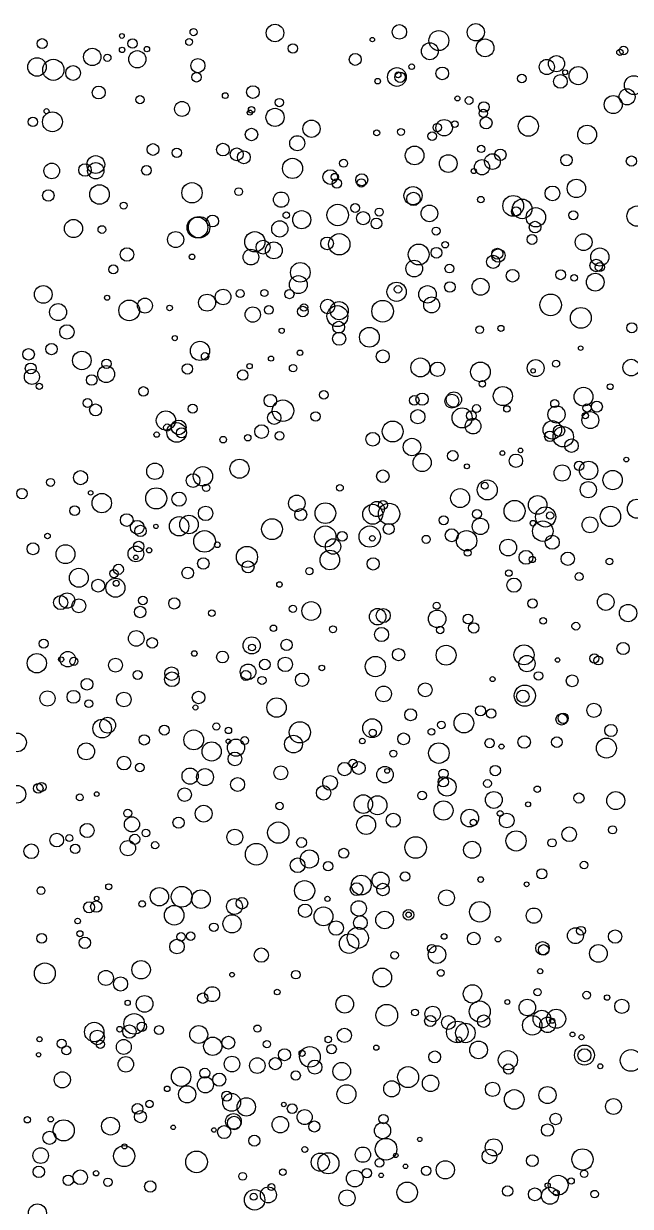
# Model space of a CAD drawing. Extents: x -296 to 296, y -196 to 196.
# Drawn here: x -101.5 to -59.8, y 114 to 195.3 of the extents above; entities that cross this region are included whole.
import ezdxf

# ---------------------------------------------------------------- set-up
doc = ezdxf.new("R2010")
doc.units = 0

msp = doc.modelspace()

# ---------------------------------------------------------------- linework, layer by layer
at = {"layer": 'VIA'}
for centre, radius in [((-84.1933, 194.6188), 0.6024), ((-75.6544, 194.6914), 0.4978), ((-70.4008, 194.664), 0.5934), ((-100.2, 193.8861), 0.3427), ((-94.7157, 194.4118), 0.1649), ((-93.9844, 193.8873), 0.3194), ((-90.1006, 194.001), 0.2352), ((-89.795, 194.6733), 0.2426), ((-77.5076, 194.1632), 0.1533), ((-72.9388, 194.0965), 0.6863), ((-69.7647, 193.593), 0.6113), ((-96.7539, 192.9714), 0.5939), ((-94.7027, 193.454), 0.1863), ((-93.6616, 192.8126), 0.5901), ((-92.9993, 193.5089), 0.1865), ((-82.966, 193.5557), 0.3231), ((-73.5596, 193.3603), 0.5828), ((-60.497, 193.2856), 0.2204), ((-60.2438, 193.4168), 0.2957), ((-100.5487, 192.284), 0.6374), ((-99.4298, 192.087), 0.7281), ((-95.7161, 192.9143), 0.2476), ((-89.4958, 192.3764), 0.4861), ((-78.6818, 192.8042), 0.4139), ((-65.5191, 192.2821), 0.5219), ((-64.8571, 192.5086), 0.5531), ((-98.0697, 191.8648), 0.5085), ((-89.5916, 191.58), 0.3296), ((-75.8215, 191.5925), 0.6438), ((-75.6085, 191.5737), 0.3553), ((-75.7457, 191.7417), 0.1991), ((-74.8029, 192.2977), 0.1921), ((-72.7025, 191.8368), 0.4346), ((-67.2452, 191.4897), 0.297), ((-64.5887, 191.2873), 0.4708), ((-64.263, 191.9171), 0.1687), ((-63.3659, 191.6878), 0.623), ((-96.3097, 190.5274), 0.444), ((-85.7145, 190.5585), 0.4308), ((-77.1404, 191.305), 0.191), ((-59.5414, 191.0346), 0.6482), ((-93.4768, 190.0419), 0.2808), ((-87.6159, 190.3143), 0.2), ((-83.8998, 189.8376), 0.2845), ((-71.6663, 190.1205), 0.1727), ((-70.859, 189.9801), 0.2652), ((-60.9568, 189.7009), 0.619), ((-60.0077, 190.2326), 0.5507), ((-99.8951, 189.2462), 0.1732), ((-90.5847, 189.3988), 0.5149), ((-85.9361, 189.1469), 0.1731), ((-85.8092, 189.3375), 0.2207), ((-84.1947, 188.8218), 0.623), ((-69.8475, 189.535), 0.3616), ((-69.8825, 189.0959), 0.2794), ((-100.8293, 188.5064), 0.3225), ((-99.4905, 188.5164), 0.6832), ((-81.6913, 188.0408), 0.5919), ((-72.5758, 188.1094), 0.5638), ((-71.8348, 188.3557), 0.2283), ((-69.6963, 188.4392), 0.4137), ((-66.7912, 188.2175), 0.6905), ((-85.8116, 187.6481), 0.4307), ((-77.2074, 187.7587), 0.2075), ((-75.5465, 187.8234), 0.2403), ((-73.3982, 187.5334), 0.2971), ((-73.0525, 188.1207), 0.2857), ((-62.7508, 187.6358), 0.6506), ((-92.579, 186.6144), 0.4018), ((-87.7733, 186.6068), 0.4348), ((-82.6691, 187.0458), 0.5167), ((-74.6069, 186.2051), 0.6407), ((-70.0364, 186.6533), 0.2507), ((-96.5127, 185.5801), 0.6121), ((-90.9484, 186.3906), 0.3248), ((-86.8293, 186.2834), 0.4463), ((-86.3372, 186.0792), 0.4426), ((-82.9931, 185.3168), 0.6918), ((-72.2959, 185.6503), 0.6085), ((-69.2587, 185.7846), 0.5425), ((-68.7174, 186.2511), 0.3928), ((-64.172, 185.8866), 0.392), ((-59.7098, 185.8217), 0.3506), ((-99.5378, 185.1474), 0.5357), ((-97.2505, 185.2043), 0.4256), ((-96.5116, 185.1554), 0.5586), ((-93.0292, 185.1797), 0.3317), ((-80.4057, 184.7211), 0.5036), ((-79.4864, 185.6689), 0.2733), ((-70.5391, 185.1321), 0.1767), ((-69.9756, 185.3964), 0.5211), ((-80.0923, 184.7247), 0.2508), ((-79.9493, 184.2826), 0.3258), ((-78.24, 184.5331), 0.4102), ((-78.2679, 184.3198), 0.2865), ((-63.4917, 183.9415), 0.6329), ((-99.7751, 183.4591), 0.3945), ((-96.2558, 183.5279), 0.6709), ((-89.9014, 183.6411), 0.6981), ((-86.695, 183.7213), 0.2645), ((-83.7786, 183.1711), 0.5244), ((-74.7136, 183.4484), 0.6238), ((-74.685, 183.2221), 0.4567), ((-65.1327, 183.5994), 0.5081), ((-94.5922, 182.7583), 0.2339), ((-79.8882, 182.1163), 0.7403), ((-78.6914, 182.5985), 0.3004), ((-73.5908, 182.2275), 0.5738), ((-70.0586, 183.1724), 0.2208), ((-67.8292, 182.7425), 0.7144), ((-67.2162, 182.5331), 0.6743), ((-89.5266, 181.2586), 0.7143), ((-89.412, 181.2777), 0.7391), ((-88.4876, 181.7014), 0.4078), ((-83.4198, 182.1109), 0.2238), ((-82.3617, 181.7915), 0.6227), ((-78.1435, 181.8965), 0.4508), ((-77.0412, 182.3171), 0.2768), ((-67.6347, 182.3566), 0.319), ((-66.2728, 181.9597), 0.6658), ((-63.6981, 182.102), 0.3109), ((-59.3213, 182.0416), 0.6975), ((-98.044, 181.1887), 0.6213), ((-96.0954, 181.1189), 0.2638), ((-83.8693, 181.161), 0.5562), ((-77.2292, 181.5344), 0.3722), ((-73.13, 181.015), 0.2751), ((-66.3293, 181.2831), 0.3987), ((-91.026, 180.4292), 0.5528), ((-85.5841, 180.2751), 0.697), ((-85.0187, 179.91), 0.4798), ((-80.618, 180.1624), 0.4375), ((-79.7796, 180.1057), 0.7317), ((-66.5406, 180.4375), 0.3428), ((-62.9936, 180.2499), 0.5776), ((-94.3685, 179.4027), 0.4661), ((-85.8516, 179.2227), 0.5393), ((-84.278, 179.6864), 0.5791), ((-74.3261, 179.4034), 0.7136), ((-73.1049, 179.5238), 0.3715), ((-72.5111, 180.0767), 0.2258), ((-68.8532, 179.3331), 0.4594), ((-68.9206, 179.4547), 0.3744), ((-61.879, 179.2278), 0.6225), ((-89.895, 179.2443), 0.1904), ((-82.4594, 178.1764), 0.6747), ((-74.6337, 178.436), 0.5746), ((-72.2129, 178.4394), 0.3055), ((-69.2083, 178.8995), 0.4541), ((-62.1247, 178.6479), 0.4323), ((-61.8789, 178.5382), 0.3118), ((-95.3116, 178.377), 0.3079), ((-82.5922, 177.3355), 0.615), ((-67.8778, 177.949), 0.4339), ((-64.5652, 178.0124), 0.3374), ((-63.6461, 177.8008), 0.2312), ((-62.1957, 177.5047), 0.6108), ((-100.1206, 176.6651), 0.6103), ((-75.8436, 176.8427), 0.6611), ((-75.7459, 177.0096), 0.256), ((-73.7203, 176.6645), 0.6003), ((-72.1809, 177.174), 0.3604), ((-70.0729, 177.1889), 0.5813), ((-95.7348, 176.4359), 0.1764), ((-94.2168, 175.5635), 0.7129), ((-93.1386, 175.8912), 0.5131), ((-88.8675, 176.0976), 0.5824), ((-87.7661, 176.4882), 0.5339), ((-86.5913, 176.7179), 0.2719), ((-84.924, 176.7584), 0.2435), ((-83.2034, 176.6805), 0.3109), ((-80.581, 175.8342), 0.4943), ((-76.8033, 175.5101), 0.745), ((-73.4365, 175.9399), 0.5469), ((-65.2557, 175.9434), 0.7415), ((-99.1046, 175.446), 0.5858), ((-91.4418, 175.7355), 0.192), ((-85.7246, 175.2755), 0.5231), ((-84.6182, 175.5967), 0.3016), ((-82.2864, 175.4842), 0.3625), ((-82.2064, 175.7689), 0.2529), ((-79.9109, 175.1722), 0.7199), ((-79.7925, 175.5466), 0.6252), ((-63.183, 175.0493), 0.7149), ((-79.8206, 174.4088), 0.4083), ((-59.6797, 174.3716), 0.3425), ((-98.4988, 174.0864), 0.4938), ((-91.086, 173.6605), 0.1747), ((-83.7369, 174.1661), 0.1791), ((-79.7951, 173.6223), 0.4525), ((-77.7131, 173.7189), 0.6814), ((-70.1359, 174.2327), 0.2609), ((-68.6734, 174.3279), 0.2086), ((-99.5533, 172.9121), 0.3889), ((-89.3545, 172.7844), 0.66), ((-63.1976, 172.9687), 0.1567), ((-101.1309, 172.5478), 0.3965), ((-97.47, 172.1293), 0.6362), ((-95.7755, 171.8983), 0.3289), ((-89.003, 172.4079), 0.2568), ((-84.4725, 172.2515), 0.1749), ((-82.4806, 172.6568), 0.1874), ((-76.7925, 172.4081), 0.4483), ((-74.2102, 171.6468), 0.6505), ((-59.7216, 171.6379), 0.5698), ((-100.901, 171.002), 0.5167), ((-100.9828, 171.5816), 0.3706), ((-95.7974, 171.191), 0.5787), ((-90.2188, 171.5435), 0.3525), ((-86.4156, 171.1226), 0.358), ((-85.9481, 171.7349), 0.1846), ((-82.9548, 171.5989), 0.2568), ((-73.0251, 171.518), 0.4971), ((-70.083, 171.3408), 0.677), ((-66.2871, 171.6035), 0.58), ((-66.4638, 171.4169), 0.1518), ((-64.8824, 171.9015), 0.2421), ((-96.7925, 170.7836), 0.3643), ((-69.9517, 170.5224), 0.2212), ((-100.3942, 170.3548), 0.2114), ((-93.2354, 170.0025), 0.3251), ((-84.519, 169.3673), 0.4299), ((-80.8471, 169.7647), 0.2912), ((-74.0925, 169.4675), 0.4215), ((-72.0462, 169.3298), 0.4762), ((-71.9075, 169.4419), 0.5268), ((-68.5395, 169.6819), 0.6578), ((-63.0017, 169.6346), 0.6478), ((-61.1648, 170.3257), 0.1996), ((-97.0764, 169.2044), 0.3033), ((-96.5215, 168.7281), 0.4122), ((-89.8547, 168.8149), 0.3122), ((-83.6505, 168.6747), 0.7406), ((-74.629, 169.3864), 0.3262), ((-70.3533, 168.8188), 0.2746), ((-68.2677, 168.8009), 0.2188), ((-64.855, 168.4168), 0.5927), ((-64.9813, 169.1658), 0.2756), ((-62.7623, 168.8595), 0.278), ((-62.083, 168.9532), 0.3764), ((-91.6953, 168.0034), 0.6625), ((-84.2493, 168.1912), 0.4593), ((-81.4128, 168.2808), 0.3219), ((-74.3861, 168.262), 0.489), ((-71.3413, 168.1824), 0.6908), ((-70.5899, 167.6153), 0.536), ((-70.703, 168.331), 0.3335), ((-62.5315, 168.0334), 0.5833), ((-62.878, 168.3406), 0.2135), ((-91.6035, 167.52), 0.2452), ((-90.9518, 167.1805), 0.6746), ((-90.813, 167.5274), 0.5078), ((-90.6179, 167.1567), 0.3496), ((-85.1189, 167.2395), 0.4702), ((-76.1119, 167.2498), 0.7187), ((-65.1439, 167.3618), 0.6326), ((-64.3897, 166.885), 0.7012), ((-64.6759, 167.2995), 0.3858), ((-92.3305, 167.0356), 0.1872), ((-87.7631, 166.6888), 0.2259), ((-86.0716, 166.8223), 0.2232), ((-83.8819, 166.9471), 0.3009), ((-77.4812, 166.7163), 0.4655), ((-74.7852, 166.1789), 0.6007), ((-65.3144, 166.916), 0.3605), ((-63.8249, 166.2699), 0.4641), ((-74.0847, 165.1158), 0.6255), ((-71.9843, 165.5795), 0.3612), ((-68.568, 165.7705), 0.1611), ((-67.6446, 165.2396), 0.4621), ((-67.3307, 165.9479), 0.1571), ((-92.4511, 164.5171), 0.5638), ((-86.6358, 164.6939), 0.655), ((-71.0099, 164.855), 0.1719), ((-64.4666, 164.4018), 0.5569), ((-63.3053, 164.8847), 0.3256), ((-62.6528, 164.5753), 0.6294), ((-60.0595, 165.3196), 0.164), ((-97.5554, 164.0781), 0.4819), ((-89.8222, 163.8815), 0.4686), ((-89.151, 164.1741), 0.6619), ((-76.7908, 164.1777), 0.4324), ((-61.0001, 163.9144), 0.664), ((-101.5835, 162.9822), 0.3581), ((-99.6161, 163.7493), 0.2728), ((-92.3592, 162.6544), 0.7253), ((-88.9335, 163.3813), 0.2525), ((-79.7418, 163.3794), 0.2343), ((-71.4761, 162.6737), 0.6531), ((-69.6146, 163.2379), 0.6853), ((-69.7837, 163.5269), 0.2355), ((-62.6723, 163.2536), 0.5548), ((-96.8686, 163.0333), 0.1549), ((-96.1, 162.3335), 0.6672), ((-90.7873, 162.6032), 0.4882), ((-82.7011, 162.3102), 0.566), ((-76.7738, 162.1959), 0.3131), ((-67.7371, 161.7901), 0.7237), ((-66.1507, 162.2054), 0.6409), ((-59.3308, 161.9463), 0.6526), ((-97.9674, 161.8086), 0.3335), ((-88.9665, 161.6232), 0.498), ((-82.4329, 161.5437), 0.4117), ((-80.7355, 161.6378), 0.7104), ((-77.484, 161.5637), 0.685), ((-77.2024, 161.9232), 0.5213), ((-76.3582, 161.5925), 0.7343), ((-70.3209, 161.5817), 0.3165), ((-65.6066, 161.3829), 0.6934), ((-65.2977, 161.471), 0.2508), ((-61.1485, 161.4175), 0.6995), ((-94.3846, 161.1656), 0.4317), ((-93.6665, 160.6743), 0.4716), ((-92.3833, 160.7275), 0.1503), ((-90.7881, 160.7391), 0.6644), ((-90.1078, 160.8629), 0.6373), ((-84.4005, 160.5416), 0.7144), ((-76.383, 160.56), 0.378), ((-72.6125, 161.1544), 0.3088), ((-70.0838, 160.7314), 0.5605), ((-66.4672, 160.9521), 0.1944), ((-65.8006, 160.4045), 0.7048), ((-62.5548, 160.8394), 0.5431), ((-99.8296, 160.0699), 0.1883), ((-93.4395, 160.4175), 0.3896), ((-89.0402, 159.7002), 0.7424), ((-80.7424, 160.0329), 0.7306), ((-79.5815, 160.046), 0.3341), ((-77.688, 160.0344), 0.7318), ((-77.5138, 159.9109), 0.1912), ((-73.8066, 159.8379), 0.2788), ((-72.0534, 160.1239), 0.4422), ((-71.0328, 159.7449), 0.7008), ((-65.1479, 159.6404), 0.4806), ((-100.825, 159.1927), 0.4087), ((-98.5937, 158.823), 0.6513), ((-93.7589, 158.8389), 0.5371), ((-93.5651, 159.3476), 0.3605), ((-92.8468, 159.0912), 0.183), ((-88.1646, 159.4682), 0.1943), ((-86.1256, 158.635), 0.7253), ((-80.2083, 159.3491), 0.5291), ((-68.178, 159.2771), 0.5771), ((-93.759, 158.6041), 0.1545), ((-89.1229, 158.1808), 0.3899), ((-80.4292, 158.4223), 0.6739), ((-77.4543, 158.1542), 0.4219), ((-70.9658, 158.9186), 0.238), ((-66.9527, 158.6085), 0.4769), ((-66.5231, 158.4565), 0.2152), ((-64.0794, 158.5078), 0.4601), ((-61.223, 158.32), 0.2308), ((-97.6756, 157.202), 0.6494), ((-95.2673, 157.4887), 0.2854), ((-94.9592, 157.7815), 0.351), ((-90.1966, 157.5338), 0.3968), ((-86.0471, 157.9501), 0.4108), ((-81.8342, 157.6546), 0.2466), ((-68.1325, 157.5236), 0.2187), ((-96.3467, 156.6611), 0.4455), ((-95.1621, 156.5172), 0.6549), ((-95.1099, 156.8235), 0.2043), ((-83.8916, 156.7414), 0.1875), ((-67.7809, 156.6924), 0.4875), ((-63.3056, 157.2838), 0.2714), ((-98.9243, 155.504), 0.4838), ((-98.4858, 155.638), 0.5296), ((-61.4729, 155.5357), 0.5736), ((-97.6782, 155.2777), 0.4767), ((-93.4621, 154.8527), 0.3905), ((-93.2742, 155.6354), 0.2951), ((-91.1157, 155.4416), 0.3885), ((-82.968, 155.0662), 0.2498), ((-81.7123, 154.9211), 0.6421), ((-73.086, 155.2842), 0.2411), ((-66.5026, 155.4357), 0.3179), ((-59.937, 154.7804), 0.5971), ((-88.5448, 154.7739), 0.225), ((-77.1464, 154.5291), 0.569), ((-76.7595, 154.6068), 0.4853), ((-73.057, 154.3833), 0.6005), ((-70.9358, 154.3648), 0.3361), ((-65.7776, 154.2457), 0.2231), ((-93.732, 153.0354), 0.536), ((-84.305, 153.7371), 0.2167), ((-80.2132, 153.6665), 0.2344), ((-76.878, 153.3079), 0.4867), ((-72.8458, 153.6147), 0.2525), ((-70.5416, 153.7587), 0.355), ((-63.5249, 153.8786), 0.2681), ((-100.0938, 152.6813), 0.3129), ((-92.6378, 152.7304), 0.3637), ((-85.801, 152.5583), 0.5879), ((-83.4007, 152.5892), 0.3909), ((-60.283, 152.3441), 0.422), ((-100.5627, 151.3343), 0.664), ((-98.4396, 151.6108), 0.5311), ((-89.7412, 152.0029), 0.1875), ((-87.805, 151.7617), 0.4073), ((-85.7769, 152.4164), 0.231), ((-75.7033, 151.9234), 0.4208), ((-72.4436, 151.8852), 0.6831), ((-67.0887, 151.9103), 0.6889), ((-62.255, 151.6613), 0.3176), ((-98.8957, 151.5946), 0.1809), ((-98.0241, 151.4621), 0.2803), ((-95.1627, 151.205), 0.478), ((-91.3076, 150.6205), 0.4676), ((-86.0494, 150.7437), 0.5356), ((-84.8945, 151.2508), 0.3656), ((-83.4918, 151.2537), 0.4961), ((-80.979, 151.0086), 0.1924), ((-77.3023, 151.1017), 0.6982), ((-66.8866, 151.3106), 0.5613), ((-64.7858, 151.5544), 0.1517), ((-61.9818, 151.5151), 0.3009), ((-97.1187, 149.8896), 0.401), ((-93.6314, 150.5341), 0.3117), ((-91.2769, 150.2345), 0.5041), ((-86.1996, 150.4903), 0.3368), ((-85.0923, 150.152), 0.2791), ((-82.3425, 150.2009), 0.458), ((-69.2479, 150.2401), 0.1717), ((-66.087, 150.4596), 0.2927), ((-63.7763, 150.1246), 0.4059), ((-98.0425, 149.0262), 0.4415), ((-76.7337, 149.2278), 0.5377), ((-73.877, 149.5098), 0.4736), ((-67.033, 149.1087), 0.7284), ((-67.1699, 149.0569), 0.4268), ((-99.833, 148.9155), 0.5203), ((-96.9891, 148.5563), 0.2681), ((-94.5808, 148.843), 0.5042), ((-89.4503, 148.9804), 0.4328), ((-84.089, 148.2916), 0.6666), ((-89.6637, 148.2944), 0.1734), ((-74.8771, 147.7925), 0.411), ((-71.2209, 147.2235), 0.6783), ((-70.084, 148.0682), 0.3493), ((-69.3425, 147.8747), 0.323), ((-64.506, 147.4811), 0.3926), ((-64.3969, 147.5545), 0.3531), ((-62.2869, 148.0993), 0.4883), ((-96.0737, 146.8451), 0.6428), ((-95.6963, 147.0764), 0.5423), ((-91.805, 146.7413), 0.3433), ((-88.2304, 146.9868), 0.2471), ((-82.4898, 146.5897), 0.7294), ((-77.5257, 146.8715), 0.649), ((-72.7628, 147.0935), 0.26), ((-61.1122, 146.7149), 0.4224), ((-101.92, 145.8949), 0.6393), ((-93.1785, 146.0724), 0.3549), ((-89.7824, 146.071), 0.6815), ((-87.3985, 146.7195), 0.2199), ((-86.2809, 146.0227), 0.2708), ((-82.9278, 145.7811), 0.6102), ((-77.4858, 146.5516), 0.2476), ((-75.3626, 146.1385), 0.4041), ((-73.4537, 146.6236), 0.2307), ((-67.0747, 145.9203), 0.4277), ((-64.8323, 145.9117), 0.3641), ((-97.1759, 145.28), 0.5782), ((-88.554, 145.2729), 0.6594), ((-87.4004, 145.9697), 0.1603), ((-86.8797, 145.5391), 0.5895), ((-78.2009, 145.9887), 0.1925), ((-72.9364, 145.1631), 0.706), ((-69.455, 145.8469), 0.3153), ((-68.6364, 145.6129), 0.1735), ((-61.4273, 145.5067), 0.6876), ((-94.5735, 144.4763), 0.471), ((-86.9536, 144.7604), 0.4725), ((-78.8396, 144.4458), 0.2913), ((-78.4434, 144.1348), 0.4418), ((-76.0703, 145.1268), 0.2342), ((-93.4794, 144.1713), 0.2987), ((-90.0303, 143.5818), 0.5559), ((-89.0071, 143.513), 0.5833), ((-83.7935, 143.8055), 0.4803), ((-79.421, 144.0643), 0.4598), ((-76.6419, 143.6821), 0.5635), ((-76.4916, 143.9355), 0.1623), ((-72.6244, 143.7423), 0.3202), ((-69.0648, 143.961), 0.3604), ((-100.4655, 142.7409), 0.3288), ((-100.2419, 142.8334), 0.3141), ((-86.7659, 143.0045), 0.4799), ((-80.4115, 143.1178), 0.5072), ((-72.3819, 142.8377), 0.6284), ((-72.6343, 143.1914), 0.3556), ((-69.5977, 143.0758), 0.2697), ((-101.9305, 142.3355), 0.6123), ((-97.6153, 142.1226), 0.2327), ((-96.4479, 142.3463), 0.1575), ((-90.4115, 142.3055), 0.4652), ((-80.8599, 142.4329), 0.4968), ((-78.1284, 141.66), 0.6407), ((-77.1555, 141.58), 0.6503), ((-74.0947, 142.2469), 0.3008), ((-69.1628, 141.945), 0.579), ((-66.1781, 142.6826), 0.2196), ((-63.3134, 142.076), 0.3499), ((-60.7841, 141.9029), 0.6215), ((-89.0991, 141.003), 0.5754), ((-83.8853, 141.5304), 0.2551), ((-72.6242, 141.2187), 0.6603), ((-66.8083, 141.6454), 0.1713), ((-94.3171, 141.0297), 0.2712), ((-94.0274, 140.2658), 0.5192), ((-90.8269, 140.3853), 0.3842), ((-77.9377, 140.2293), 0.6542), ((-76.0695, 140.5494), 0.4797), ((-70.8177, 140.6967), 0.609), ((-70.5706, 140.3973), 0.2176), ((-68.7287, 141.019), 0.1964), ((-68.2737, 140.5354), 0.507), ((-97.1091, 139.8462), 0.4863), ((-93.0703, 139.6741), 0.2627), ((-86.9561, 139.388), 0.5467), ((-83.9703, 139.7009), 0.7337), ((-67.6337, 139.13), 0.6947), ((-63.9814, 139.585), 0.5027), ((-61.0029, 139.892), 0.2766), ((-100.9481, 138.4187), 0.5028), ((-99.1942, 139.1895), 0.4687), ((-98.3356, 139.3253), 0.2361), ((-97.9241, 138.5864), 0.3221), ((-94.3058, 138.6324), 0.5224), ((-93.8383, 139.2447), 0.349), ((-92.4414, 138.8321), 0.25), ((-85.483, 138.2152), 0.747), ((-82.3751, 139.0229), 0.3373), ((-74.5325, 138.6799), 0.7391), ((-70.6571, 138.5227), 0.5846), ((-65.16, 139), 0.2842), ((-81.8335, 137.8903), 0.6209), ((-79.4717, 138.2862), 0.3371), ((-82.6443, 137.4556), 0.5026), ((-80.546, 137.3893), 0.3241), ((-62.9646, 137.4715), 0.2595), ((-78.272, 136.1003), 0.6782), ((-76.9453, 136.4087), 0.5813), ((-75.2637, 136.6808), 0.3246), ((-70.0654, 136.4767), 0.1928), ((-65.8666, 136.8741), 0.3502), ((-100.277, 135.7179), 0.271), ((-95.6267, 135.981), 0.2062), ((-92.1448, 135.3006), 0.6315), ((-90.6071, 135.2951), 0.7146), ((-89.288, 135.1278), 0.6393), ((-82.1642, 135.7157), 0.6921), ((-78.5869, 135.8166), 0.4366), ((-76.7791, 135.7945), 0.4251), ((-72.4181, 135.2224), 0.5456), ((-66.9071, 136.1512), 0.1623), ((-96.9733, 134.5708), 0.3737), ((-96.4806, 134.6165), 0.3899), ((-96.4492, 135.17), 0.1569), ((-93.328, 134.8), 0.2232), ((-86.9824, 134.6273), 0.5429), ((-86.47, 134.8504), 0.3951), ((-80.594, 135.1496), 0.178), ((-78.4427, 134.4951), 0.5302), ((-70.1197, 134.2612), 0.708), ((-91.1234, 134.0272), 0.6713), ((-87.1474, 133.4376), 0.6244), ((-82.1286, 134.3358), 0.4623), ((-80.8662, 133.9467), 0.6478), ((-76.666, 133.6995), 0.6063), ((-75.0245, 134.0567), 0.3683), ((-75.0172, 134.0626), 0.1815), ((-66.4113, 133.9985), 0.5247), ((-97.7571, 133.6297), 0.1939), ((-88.4006, 133.2033), 0.2903), ((-80.0009, 133.1487), 0.4979), ((-78.3306, 133.5144), 0.4755), ((-63.1755, 132.9579), 0.3052), ((-100.2289, 132.4406), 0.3321), ((-97.5989, 132.7596), 0.2046), ((-97.2622, 132.1365), 0.3924), ((-90.6567, 132.5405), 0.2915), ((-89.993, 132.5923), 0.289), ((-79.1084, 132.0793), 0.6692), ((-78.5124, 132.4726), 0.7271), ((-72.5786, 132.569), 0.1956), ((-70.5396, 132.4254), 0.4371), ((-68.8751, 132.3756), 0.1853), ((-63.5561, 132.6212), 0.545), ((-60.831, 132.5621), 0.4609), ((-90.9336, 131.8767), 0.4996), ((-85.1421, 131.286), 0.4916), ((-73.4303, 131.7345), 0.2935), ((-73.0656, 131.3246), 0.605), ((-65.8183, 131.7628), 0.462), ((-65.7436, 131.6471), 0.3602), ((-61.9777, 131.4014), 0.6079), ((-93.3965, 130.284), 0.6347), ((-75.9792, 131.2755), 0.2579), ((-100.0115, 130.0337), 0.7189), ((-95.8204, 129.7205), 0.5151), ((-87.1487, 129.9444), 0.1596), ((-82.77, 129.9441), 0.2951), ((-76.8309, 129.7513), 0.6452), ((-72.8055, 130.0674), 0.235), ((-65.9739, 130.1845), 0.1776), ((-94.808, 129.3055), 0.486), ((-70.6287, 128.6265), 0.6314), ((-93.1558, 127.9399), 0.5727), ((-89.1636, 128.3318), 0.3572), ((-88.5143, 128.6067), 0.511), ((-84.0457, 128.7525), 0.191), ((-79.408, 127.9196), 0.6101), ((-66.1537, 128.7481), 0.2501), ((-62.7782, 128.5393), 0.2663), ((-61.3806, 128.3767), 0.1871), ((-94.3212, 128.0112), 0.1795), ((-76.5196, 127.1561), 0.7463), ((-74.5771, 127.3455), 0.2328), ((-73.3629, 127.2402), 0.5321), ((-70.1322, 127.4134), 0.7242), ((-68.2324, 128.0672), 0.1713), ((-66.8628, 127.6912), 0.5685), ((-64.8789, 126.9162), 0.6546), ((-60.367, 127.7719), 0.4871), ((-93.8746, 126.5671), 0.7091), ((-73.5343, 126.7643), 0.3855), ((-72.2844, 126.6585), 0.4763), ((-71.6709, 126.0094), 0.7454), ((-69.8608, 126.7522), 0.4306), ((-66.5232, 126.4687), 0.6691), ((-65.862, 126.9), 0.6085), ((-65.4686, 126.4987), 0.5355), ((-65.1536, 126.7824), 0.177), ((-96.6188, 126.0091), 0.6664), ((-96.4096, 125.6351), 0.4974), ((-94.8757, 126.1989), 0.1932), ((-94.2043, 126.0367), 0.4586), ((-93.3538, 126.3714), 0.3209), ((-92.172, 126.1372), 0.3068), ((-89.4403, 125.8341), 0.6161), ((-85.4048, 126.2463), 0.2425), ((-79.4317, 125.7729), 0.4897), ((-71.1176, 125.9427), 0.6706), ((-63.7588, 125.8399), 0.1638), ((-100.3792, 125.5108), 0.1723), ((-98.8508, 125.2044), 0.3107), ((-96.1965, 125.1616), 0.2809), ((-94.5859, 124.9802), 0.5133), ((-88.4756, 125.0284), 0.6273), ((-87.3998, 125.2809), 0.4414), ((-84.7546, 125.172), 0.2495), ((-80.5367, 125.4968), 0.2229), ((-80.3081, 124.8304), 0.3247), ((-77.2362, 124.934), 0.1756), ((-71.5521, 125.4744), 0.1947), ((-70.2137, 124.7797), 0.6076), ((-62.9341, 124.4223), 0.6848), ((-63.1381, 125.6515), 0.174), ((-100.4406, 124.4488), 0.1501), ((-98.5305, 124.7441), 0.3058), ((-94.4448, 123.7883), 0.5288), ((-87.1535, 123.8071), 0.5369), ((-83.5453, 124.4465), 0.4112), ((-82.3391, 124.5401), 0.2055), ((-81.7983, 124.3019), 0.7079), ((-73.2261, 124.2986), 0.4086), ((-68.1993, 124.0734), 0.6582), ((-62.9345, 124.4072), 0.4475), ((-59.7343, 124.0569), 0.7472), ((-90.6478, 122.9368), 0.6675), ((-89.0241, 123.1768), 0.3426), ((-85.4124, 123.7018), 0.5322), ((-84.1765, 123.834), 0.4164), ((-81.457, 123.5944), 0.4855), ((-79.6148, 123.3066), 0.6083), ((-75.0562, 122.9088), 0.7221), ((-68.1468, 123.4702), 0.3516), ((-61.8471, 123.6567), 0.1712), ((-98.8136, 122.7253), 0.5539), ((-88.9776, 122.378), 0.5519), ((-88.0268, 122.735), 0.4499), ((-82.7707, 123.0178), 0.3143), ((-76.1775, 122.106), 0.552), ((-73.51, 122.4846), 0.5649), ((-91.6062, 122.1041), 0.1911), ((-90.2366, 121.7281), 0.5883), ((-87.5207, 121.603), 0.3421), ((-79.286, 121.738), 0.6524), ((-69.2438, 122.0707), 0.4966), ((-67.7631, 121.3736), 0.6753), ((-65.4753, 121.6805), 0.5851), ((-93.6425, 120.7238), 0.3691), ((-92.8203, 121.065), 0.2531), ((-87.1779, 121.1755), 0.614), ((-86.1696, 120.8599), 0.6324), ((-83.594, 121.0323), 0.1519), ((-83.0189, 120.7484), 0.3341), ((-60.9429, 120.8946), 0.5416), ((-93.4453, 120.1934), 0.4145), ((-87.0547, 119.8664), 0.5424), ((-87.0082, 119.7572), 0.4624), ((-83.8361, 119.6482), 0.5664), ((-82.1613, 120.1644), 0.5164), ((-76.7472, 120.0319), 0.3195), ((-64.9139, 120.0356), 0.3941), ((-101.2125, 119.9811), 0.2201), ((-99.6095, 120.0136), 0.1847), ((-98.7146, 119.2544), 0.7247), ((-95.5016, 119.5453), 0.6125), ((-91.1896, 119.4619), 0.1549), ((-88.3971, 119.2812), 0.1558), ((-87.6897, 119.1335), 0.4498), ((-81.4906, 119.5174), 0.3792), ((-76.8074, 119.2349), 0.5544), ((-65.4713, 119.2773), 0.4231), ((-99.6915, 118.7442), 0.452), ((-85.6218, 118.5437), 0.3789), ((-76.5692, 117.96), 0.7449), ((-74.2487, 118.6306), 0.1507), ((-69.1679, 118.0823), 0.5881), ((-100.299, 117.52), 0.5352), ((-94.5614, 117.4873), 0.7221), ((-94.5336, 118.1553), 0.1738), ((-89.59, 117.0853), 0.7442), ((-82.1517, 117.9418), 0.2012), ((-78.1614, 117.5839), 0.5262), ((-69.4648, 117.461), 0.5056), ((-63.0704, 117.2543), 0.7315), ((-81.0894, 117.0682), 0.6247), ((-80.5293, 116.9923), 0.7259), ((-77.0255, 117.0192), 0.3014), ((-75.8989, 117.5328), 0.1531), ((-72.4906, 116.5435), 0.6267), ((-66.5191, 117.1693), 0.4008), ((-100.4261, 116.4049), 0.3943), ((-98.4006, 115.8249), 0.356), ((-97.5826, 116.0306), 0.5049), ((-96.4917, 116.31), 0.1826), ((-86.4166, 116.097), 0.2667), ((-83.6667, 116.3809), 0.2283), ((-78.7176, 115.9462), 0.5736), ((-77.8803, 116.3142), 0.3213), ((-76.9024, 116.1648), 0.1578), ((-75.2316, 116.7805), 0.1553), ((-73.8099, 116.4759), 0.3193), ((-64.7484, 115.4884), 0.6822), ((-62.9516, 116.2645), 0.2528), ((-95.6779, 115.6906), 0.2857), ((-92.7677, 115.3995), 0.3895), ((-84.6548, 114.8199), 0.5512), ((-84.446, 115.3554), 0.2382), ((-75.1159, 114.9957), 0.7053), ((-68.2141, 115.0814), 0.3564), ((-65.3049, 114.7602), 0.5856), ((-65.4609, 115.4706), 0.1785), ((-63.8496, 115.7741), 0.2134), ((-85.5979, 114.4838), 0.7036), ((-85.6626, 114.6958), 0.242), ((-79.2504, 114.6062), 0.555), ((-66.3413, 114.8624), 0.4436), ((-64.8715, 114.9636), 0.2045), ((-62.2399, 114.873), 0.2607), ((-100.5204, 113.5848), 0.6176)]:
    msp.add_circle(centre, radius, dxfattribs=at)

doc.saveas('drawing.dxf')
